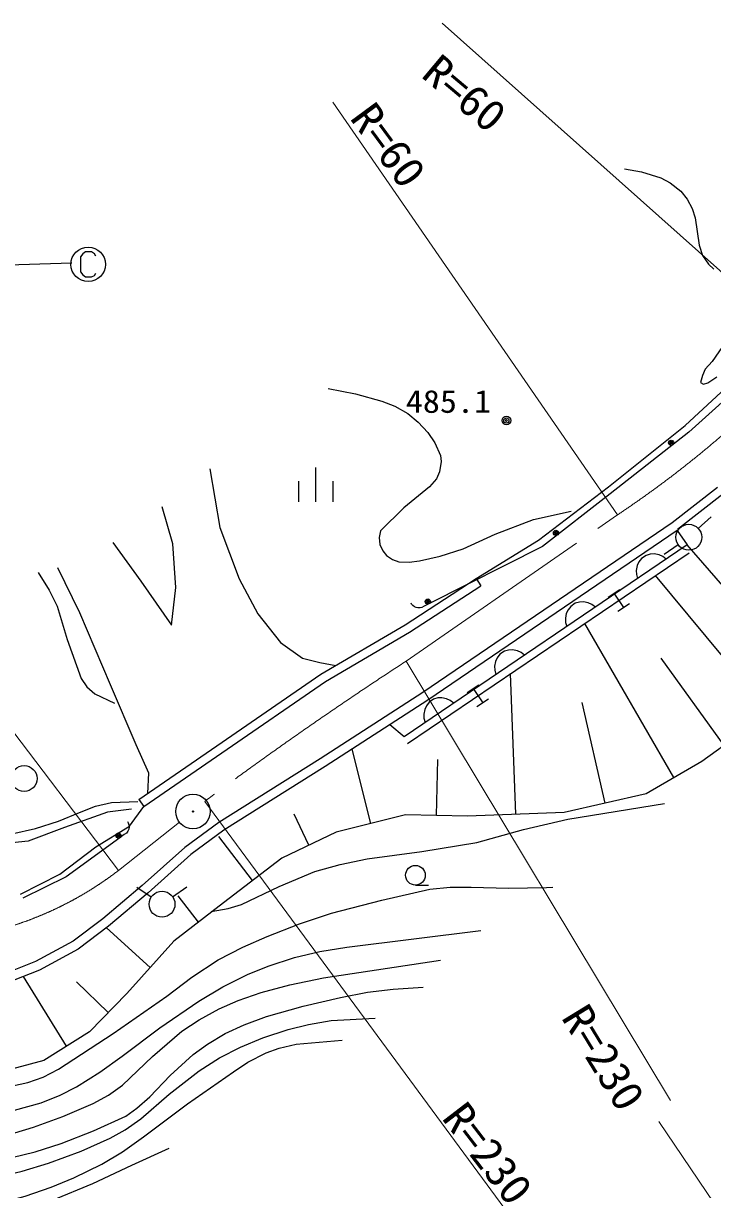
# Model space of a CAD drawing. Units: millimetres, scale not verified. Extents: x 40000 to 680000, y 20000 to 380000.
# Drawn here: x 115088 to 155014, y 241296 to 308806 of the extents above; entities that cross this region are included whole.
import ezdxf
from ezdxf.enums import TextEntityAlignment as Align

# ---------------------------------------------------------------- set-up
doc = ezdxf.new("R2010")
doc.units = ezdxf.units.MM
doc.header["$LTSCALE"] = 1000
doc.linetypes.add('CHAIN', pattern=[18.5, 12, -1.5, 3.5, -1.5])
for name, color, linetype, lineweight in [('M-BGD', 7, 'Continuous', 25), ('M-BGD-EXST', 7, 'Continuous', 25), ('M-BMK', 2, 'CHAIN', 13), ('M-BMK-SRVR', 3, 'Continuous', 25), ('M-STR-HTXT', 7, 'Continuous', 13)]:
    doc.layers.add(name, color=color, linetype=linetype, lineweight=lineweight)
doc.styles.add('ＭＳ ゴシック', font='')
doc.styles.get('ＭＳ ゴシック').set_extended_font_data('MS Gothic')

msp = doc.modelspace()

# ---------------------------------------------------------------- linework, layer by layer
at = {"layer": 'M-BGD'}
for p, q in [((153418, 285532), (157100, 288934)), ((157358, 288512), (153634, 285142)), ((148975, 281969), (153418, 285532)), ((153634, 285142), (149075, 281572)), ((125900, 283012), (126478, 279625)), ((132017, 283102), (132017, 281102)), ((131017, 282302), (131017, 281102)), ((133017, 282302), (133017, 281102)), ((144933, 278887), (148975, 281969)), ((149075, 281572), (145160, 278518)), ((155289, 281940), (152660, 279903)), ((155605, 281552), (152966, 279508)), ((123751, 278675), (123132, 280823)), ((154182, 279567), (154918, 280244)), ((126478, 279625), (127593, 276650)), ((152660, 279903), (138222, 270081)), ((152964, 279457), (138520, 269631)), ((141308, 276675), (144933, 278887)), ((152964, 279457), (153545, 278612)), ((120281, 278757), (121892, 276526)), ((123917, 276155), (123751, 278675)), ((153545, 278612), (137138, 267516)), ((137333, 267124), (153657, 278165)), ((145160, 278518), (138579, 275206)), ((153016, 278629), (152195, 278057)), ((156113, 275656), (153545, 278612)), ((150737, 277631), (150639, 277419)), ((150891, 277831), (150737, 277631)), ((151156, 278011), (150891, 277831)), ((151400, 278079), (151156, 278011)), ((151633, 278092), (151400, 278079)), ((151911, 278038), (151633, 278092)), ((152122, 277940), (151911, 278038)), ((152323, 277786), (152122, 277940)), ((117059, 277311), (118340, 274709)), ((150639, 277419), (150585, 277142)), ((150585, 277142), (150598, 276909)), ((150598, 276909), (150666, 276665)), ((158226, 268986), (151711, 276849)), ((121892, 276526), (123669, 273965)), ((123669, 273965), (123917, 276155)), ((127593, 276650), (128667, 274626)), ((137194, 273982), (141308, 276675)), ((137457, 273557), (141582, 276257)), ((141308, 276675), (141582, 276257)), ((148965, 275595), (149627, 276043)), ((149296, 275819), (149856, 274991)), ((137578, 275194), (137551, 275248)), ((137640, 275114), (137578, 275194)), ((137748, 275034), (137640, 275114)), ((137838, 274989), (137748, 275034)), ((137936, 274972), (137838, 274989)), ((138070, 274972), (137936, 274972)), ((138168, 274999), (138070, 274972)), ((138311, 275071), (138168, 274999)), ((138579, 275206), (138311, 275071)), ((146635, 274857), (146537, 274645)), ((146789, 275057), (146635, 274857)), ((147054, 275237), (146789, 275057)), ((147298, 275305), (147054, 275237)), ((147531, 275317), (147298, 275305)), ((147809, 275264), (147531, 275317)), ((148020, 275165), (147809, 275264)), ((148221, 275011), (148020, 275165)), ((150188, 275215), (149525, 274767)), ((118340, 274709), (120116, 270536)), ((128667, 274626), (129989, 272974)), ((146537, 274645), (146483, 274367)), ((146483, 274367), (146496, 274134)), ((146496, 274134), (146564, 273891)), ((132315, 271130), (137194, 273982)), ((132583, 270707), (137457, 273557)), ((152771, 265146), (147611, 274076)), ((129989, 272974), (131266, 272065)), ((131266, 272065), (132257, 271817)), ((142533, 272082), (142435, 271871)), ((142687, 272283), (142533, 272082)), ((142952, 272462), (142687, 272283)), ((143196, 272531), (142952, 272462)), ((143429, 272543), (143196, 272531)), ((143707, 272490), (143429, 272543)), ((143918, 272391), (143707, 272490)), ((144119, 272237), (143918, 272391)), ((132257, 271817), (133189, 271641)), ((142435, 271871), (142381, 271593)), ((142381, 271593), (142394, 271360)), ((155678, 267012), (152033, 272059)), ((126300, 266995), (132315, 271130)), ((142394, 271360), (142462, 271117)), ((143619, 263028), (143306, 271164)), ((120116, 270536), (121603, 267066)), ((126583, 266583), (132583, 270707)), ((138222, 270081), (132277, 266241)), ((140803, 270075), (141465, 270523)), ((141134, 270299), (141694, 269470)), ((138520, 269631), (132565, 265784)), ((138585, 269509), (138431, 269308)), ((138851, 269688), (138585, 269509)), ((139094, 269756), (138851, 269688)), ((139327, 269769), (139094, 269756)), ((139605, 269715), (139327, 269769)), ((139816, 269617), (139605, 269715)), ((140017, 269463), (139816, 269617)), ((142026, 269694), (141363, 269246)), ((148787, 263674), (147464, 269497)), ((138333, 269097), (138279, 268819)), ((138279, 268819), (138292, 268586)), ((138431, 269308), (138333, 269097)), ((137138, 267516), (136307, 268201)), ((138292, 268586), (138360, 268342)), ((156970, 267945), (154386, 266079)), ((121603, 267066), (122347, 265414)), ((121787, 263886), (126300, 266995)), ((135221, 262490), (134142, 266803)), ((122070, 263474), (126583, 266583)), ((132277, 266241), (126406, 262548)), ((139025, 262957), (139090, 266187)), ((154386, 266079), (151156, 264213)), ((122347, 265414), (122284, 264228)), ((132565, 265784), (126710, 262102)), ((151156, 264213), (146418, 263136)), ((121345, 263318), (119973, 263156)), ((121247, 262335), (122070, 263474)), ((121787, 263886), (122070, 263474)), ((125674, 263834), (125600, 263771)), ((119973, 263156), (117472, 262269)), ((131632, 261234), (130773, 263034)), ((137231, 262993), (133211, 261988)), ((140820, 262921), (137231, 262993)), ((146418, 263136), (140820, 262921)), ((117472, 262269), (115374, 261462)), ((119285, 261132), (121247, 262335)), ((121058, 261940), (120929, 261846)), ((121147, 262055), (121058, 261940)), ((121118, 262603), (121165, 262539)), ((121193, 262162), (121147, 262055)), ((121165, 262539), (121204, 262418)), ((121214, 262302), (121193, 262162)), ((121204, 262418), (121214, 262302)), ((126406, 262548), (124449, 261108)), ((126710, 262102), (124790, 260688)), ((133211, 261988), (130052, 260480)), ((115374, 261462), (113680, 261301)), ((120687, 261669), (117579, 259398)), ((120929, 261846), (120687, 261669)), ((128366, 259188), (126405, 261747)), ((117196, 259549), (119285, 261132)), ((124449, 261108), (121975, 258893)), ((124790, 260688), (122322, 258479)), ((130052, 260480), (126679, 257896)), ((114917, 258410), (117196, 259549)), ((117579, 259398), (115069, 258163)), ((121975, 258893), (119685, 256972)), ((122496, 258233), (121662, 258784)), ((123737, 258248), (124557, 258820)), ((137800, 258926), (138550, 258926)), ((122322, 258479), (120021, 256549)), ((126679, 257896), (123808, 255671)), ((125243, 256783), (124060, 258310)), ((119685, 256972), (117966, 255680)), ((120021, 256549), (118259, 255224)), ((122444, 254163), (119904, 256461)), ((117966, 255680), (115788, 254498)), ((118259, 255224), (116017, 254008)), ((123808, 255671), (121080, 252656)), ((115788, 254498), (114348, 253927)), ((116017, 254008), (114505, 253408)), ((117598, 249605), (115090, 253641)), ((120003, 251543), (118165, 253323)), ((121080, 252656), (118926, 250431)), ((118926, 250431), (116271, 248780)), ((116271, 248780), (113902, 248134))]:
    msp.add_line(p, q, dxfattribs=at)
for points in [[(149899, 300383), (150886, 300203), (152013, 299856), (152549, 299580), (153163, 299095), (153544, 298621), (153832, 298083), (154002, 297552), (154117, 296754), (154229, 295965), (154431, 295368), (154762, 294865), (155072, 294573)], [(155758, 290354), (154982, 289239), (154587, 288788), (154428, 288420), (154317, 288020), (154487, 287916), (154740, 287992), (155258, 288345)], [(132749, 287664), (134319, 287361), (135853, 286945), (136600, 286649), (137349, 286220), (137963, 285714), (138512, 285115), (138927, 284534), (139244, 283799), (139287, 283441), (139198, 282840), (139009, 282443), (138622, 281983), (137126, 280756), (135772, 279428), (135703, 279048), (135745, 278642), (135904, 278268), (136130, 277996), (136464, 277769), (136841, 277642), (137440, 277610), (138041, 277694), (139238, 277968), (140554, 278394), (142409, 279232), (144633, 280094), (146822, 280566)], [(115944, 277022), (116586, 276003), (117054, 275062), (117637, 273139), (118437, 270892), (118776, 270397), (119224, 270003), (120364, 269462)], [(114431, 261894), (115798, 262198), (117130, 262628), (118340, 263128), (119275, 263492), (120187, 263710), (121727, 263761)], [(125966, 257406), (126953, 257569), (127728, 257805), (129899, 258849), (131975, 259717), (133432, 260126), (134999, 260446), (138167, 260867), (141350, 261396), (144048, 262148), (146622, 262749), (152221, 263649)], [(114187, 247254), (115356, 247496), (116242, 247818), (117133, 248265), (120295, 250332), (123408, 252494), (124854, 253587), (126381, 254595), (127801, 255334), (129214, 255957), (131079, 256684), (132942, 257296), (135843, 258059), (138637, 258694), (139818, 258801), (141017, 258805), (143182, 258741), (145382, 258785), (145755, 258799)], [(114568, 245891), (116113, 246329), (117227, 246766), (118160, 247240), (119516, 248090), (120817, 249032), (122994, 250656), (125255, 252216), (126635, 253031), (128069, 253744), (129267, 254237), (130791, 254732), (132253, 255078), (133831, 255339), (141588, 256291)], [(113964, 244393), (115687, 244908), (117381, 245526), (119136, 246284), (120016, 246761), (120841, 247341), (122570, 249004), (124265, 250470), (125269, 251134), (126438, 251768), (127536, 252252), (128862, 252713), (130522, 253159), (132481, 253564), (139247, 254576)], [(114423, 243152), (115783, 243490), (117281, 243974), (119145, 244702), (121023, 245556), (121668, 246006), (122408, 246676), (123588, 247897), (124923, 249112), (125758, 249727), (126787, 250339), (127882, 250843), (129170, 251315), (131287, 251910), (133452, 252411), (135022, 252721), (136499, 252910), (138244, 253016)], [(100116, 241867), (102991, 241570), (105985, 241373), (107614, 241382), (109610, 241509), (111527, 241718), (113700, 242066), (115025, 242363), (116555, 242827), (118432, 243530), (120111, 244274), (120982, 244761), (121887, 245404), (123528, 246828), (125271, 248178), (126456, 248924), (127661, 249548), (128958, 250083), (130435, 250567), (131600, 250864), (132923, 251090), (135457, 251232)], [(109815, 239860), (111795, 240144), (113670, 240513), (115191, 240921), (116705, 241439), (118010, 241979), (119628, 242775), (120831, 243489), (122051, 244347), (124599, 246259), (127256, 248123), (128096, 248674), (129157, 249225), (129911, 249490), (130890, 249714), (133562, 249950)], [(116783, 240697), (119117, 241661), (121382, 242706), (123528, 243707)]]:
    msp.add_lwpolyline(points, dxfattribs=at)
for centre, radius in [((143064, 285817), 250), ((143064, 285817), 150), ((143064, 285817), 50), ((152607, 284528), 150), ((152607, 284528), 90), ((152607, 284528), 30), ((153631, 279058), 750), ((145936, 279313), 150), ((145936, 279313), 90), ((145936, 279313), 30), ((138512, 275340), 150), ((138512, 275340), 90), ((138512, 275340), 30), ((115132, 265093), 750), ((120598, 261790), 150), ((120598, 261790), 90), ((120598, 261790), 30), ((137800, 259496), 570), ((123122, 257819), 750)]:
    msp.add_circle(centre, radius, dxfattribs=at)
at = {"layer": 'M-BGD-EXST'}
for p, q in [((118526, 295456), (118406, 295296)), ((118406, 295296), (118406, 294416)), ((118686, 295576), (118526, 295456)), ((119046, 295576), (118686, 295576)), ((119206, 295456), (119046, 295576)), ((119286, 295336), (119206, 295456)), ((117895, 294924), (99897, 294380)), ((118406, 294416), (118526, 294256)), ((118526, 294256), (118686, 294136)), ((118686, 294136), (119046, 294136)), ((119046, 294136), (119206, 294216)), ((119206, 294216), (119286, 294336))]:
    msp.add_line(p, q, dxfattribs=at)
msp.add_circle((118846, 294856), 1000, dxfattribs=at)
at = {"layer": 'M-BMK'}
for p, q in [((137253, 271884), (149495, 280354)), ((120598, 259769), (124129, 262565))]:
    msp.add_line(p, q, dxfattribs=at)
for centre, radius, start, end in [((116302, 330336), 60000, 303.58816, 317.60397), ((262695, 79103), 230000, 123.05191, 126.56558), ((108432, 275644), 20000, 226.12335, 307.46489)]:
    msp.add_arc(centre, radius, start, end, dxfattribs=at)
at = {"layer": 'M-BMK-SRVR'}
for radius in [1000, 40]:
    msp.add_circle((124913, 263185), radius, dxfattribs=at)
at = {"layer": 'M-STR-HTXT'}
for p, q in [((139338, 308806), (160612, 289881)), ((149495, 280354), (133018, 304241)), ((107641, 276832), (120598, 259769)), ((152572, 246457), (137253, 271884)), ((125600, 263771), (143295, 239753)), ((151888, 245245), (158528, 235462))]:
    msp.add_line(p, q, dxfattribs=at)

# ---------------------------------------------------------------- texts
at = {"layer": 'M-BGD', "style": 'ＭＳ ゴシック', "width": 1.1}
msp.add_text('485.1', height=1320, dxfattribs=at).set_placement((137239, 285865), align=Align.BOTTOM_LEFT)
at = {"layer": 'M-STR-HTXT', "style": 'ＭＳ ゴシック', "width": 1.05}
for s, rotation, p in [('R=60', 320, (137703, 305321)), ('R=60', 306.4, (133504, 302994)), ('R=230', 301.4, (145736, 250977)), ('R=230', 307.5, (138837, 245101))]:
    msp.add_text(s, height=1833, rotation=rotation, dxfattribs=at).set_placement(p, align=Align.BOTTOM_LEFT)

doc.saveas('drawing.dxf')
